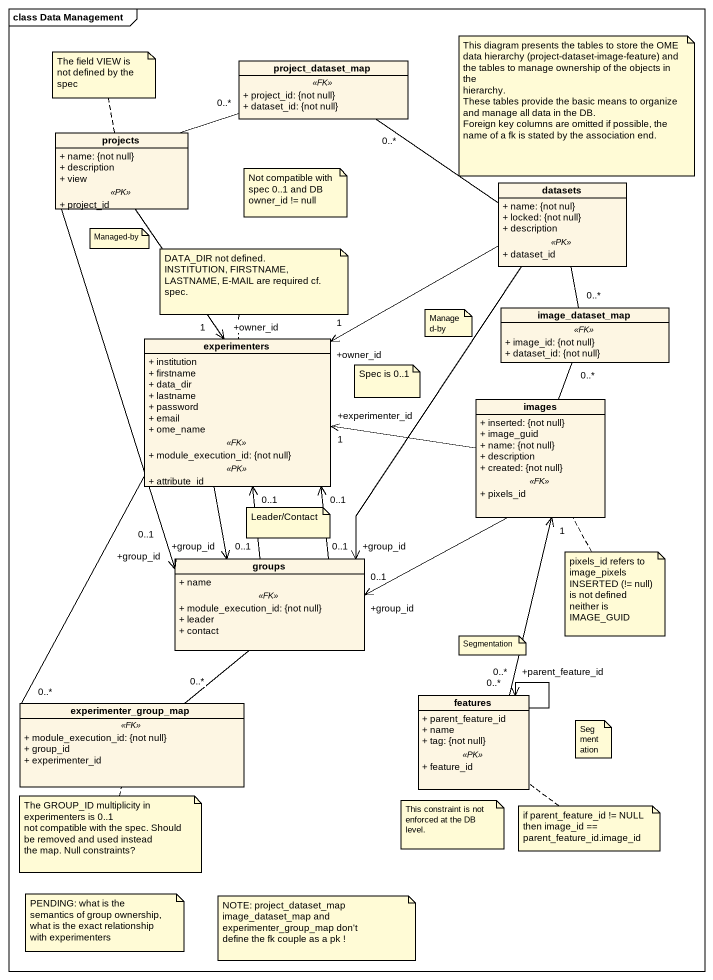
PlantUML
@startuml
mainframe class Data Management
hide circle
hide empty members
skinparam classAttributeIconSize 0
class project_dataset_map {
  .. <<FK>> ..
  + project_id: {not null}
  + dataset_id: {not null}
}
class projects {
  + name: {not null}
  + description
  + view
  .. <<PK>> ..
  + project_id
}
class datasets {
  + name: {not nul}
  + locked: {not null}
  + description
  .. <<PK>> ..
  + dataset_id
}
class image_dataset_map {
  .. <<FK>> ..
  + image_id: {not null}
  + dataset_id: {not null}
}
class experimenters {
  + institution
  + firstname
  + data_dir
  + lastname
  + password
  + email
  + ome_name
  .. <<FK>> ..
  + module_execution_id: {not null}
  .. <<PK>> ..
  + attribute_id
}
class images {
  + inserted: {not null}
  + image_guid
  + name: {not null}
  + description
  + created: {not null}
  .. <<FK>> ..
  + pixels_id
}
class groups {
  + name
  .. <<FK>> ..
  + module_execution_id: {not null}
  + leader
  + contact
}
class features {
  + parent_feature_id
  + name
  + tag: {not null}
  .. <<PK>> ..
  + feature_id
}
class experimenter_group_map {
  .. <<FK>> ..
  + module_execution_id: {not null}
  + group_id
  + experimenter_id
}
project_dataset_map "0..*" -left- projects
project_dataset_map "0..*" -right- datasets
projects --> "+owner_id\n1" experimenters
projects --> "+group_id\n0..1" groups
datasets -left-> "+owner_id\n1" experimenters
datasets --> "+group_id\n0..1" groups
image_dataset_map "0..*" -up- datasets
image_dataset_map "0..*" -- images
experimenters --> "+group_id\n0..1" groups
images -left-> "+experimenter_id\n1" experimenters
images -left-> "+group_id\n0..1" groups
groups -up-> "0..1" experimenters
groups -up-> "0..1" experimenters
features "0..*" -up-> "1" images
features --> "+parent_feature_id\n0..*" features
experimenter_group_map "0..*" -up- experimenters
experimenter_group_map "0..*" -up- groups
note top of projects
  The field VIEW is
  not defined by the spec
end note
note as N2
  This diagram presents the tables to store the OME
  data hierarchy (project-dataset-image-feature) and
  the tables to manage ownership of the objects in the
  hierarchy.
  These tables provide the basic means to organize
  and manage all data in the DB.
  Foreign key columns are omitted if possible, the name of a fk is stated by the association end.
end note
note as N3
  Not compatible with spec 0..1 and DB owner_id != null
end note
note as N4
  Managed-by
end note
note top of experimenters
  DATA_DIR not defined.
  INSTITUTION, FIRSTNAME, LASTNAME, E-MAIL are required cf. spec.
end note
note as N6
  Managed-by
end note
note as N7
  Spec is 0..1
end note
note as N8
  Leader/Contact
end note
note bottom of images
  pixels_id refers to image_pixels
  INSERTED (!= null) is not defined
  neither is IMAGE_GUID
end note
note as N10
  Segmentation
end note
note as N11
  Segmentation
end note
note bottom of experimenter_group_map
  The GROUP_ID multiplicity in experimenters is 0..1
  not compatible with the spec. Should be removed and used instead
  the map. Null constraints?
end note
note as N13
  This constraint is not
  enforced at the DB
  level.
end note
note bottom of features
  if parent_feature_id != NULL
  then image_id ==
  parent_feature_id.image_id
end note
note as N15
  PENDING: what is the semantics of group ownership,
  what is the exact relationship with experimenters
end note
note as N16
  NOTE: project_dataset_map
  image_dataset_map and experimenter_group_map don't
  define the fk couple as a pk !
end note
@enduml
